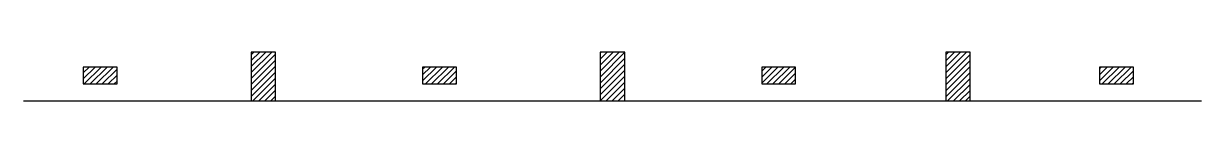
# Model space of a CAD drawing. Header units: metres. Extents: x 6.8 to 41.5, y 14.6 to 16.
import ezdxf

# ---------------------------------------------------------------- set-up
doc = ezdxf.new("R2010")
doc.units = ezdxf.units.M

msp = doc.modelspace()

# ---------------------------------------------------------------- hatches: boundary and pattern name
h = msp.add_hatch()
h.set_pattern_fill('SOLID')
h.paths.add_polyline_path([(14.21, 16.04), (13.49, 16.04), (13.49, 14.6), (14.21, 14.6)])
h.paths.add_polyline_path([(24.52, 16.04), (23.79, 16.04), (23.79, 14.6), (24.52, 14.6)])
h.paths.add_polyline_path([(34.71, 16.04), (33.99, 16.04), (33.99, 14.6), (34.71, 14.6)])
h = msp.add_hatch()
h.set_pattern_fill('SOLID')
h.paths.add_polyline_path([(8.53, 15.6), (8.53, 15.1), (9.53, 15.1), (9.53, 15.6)])
h = msp.add_hatch()
h.set_pattern_fill('SOLID')
h.paths.add_polyline_path([(18.55, 15.6), (18.55, 15.1), (19.55, 15.1), (19.55, 15.6)])
h = msp.add_hatch()
h.set_pattern_fill('SOLID')
h.paths.add_polyline_path([(28.56, 15.6), (28.56, 15.1), (29.56, 15.1), (29.56, 15.6)])
h = msp.add_hatch()
h.set_pattern_fill('SOLID')
h.paths.add_polyline_path([(38.53, 15.6), (38.53, 15.1), (39.53, 15.1), (39.53, 15.6)])

# ---------------------------------------------------------------- linework, layer by layer
for points in [[(13.49, 14.6), (14.21, 14.6), (14.21, 16.04), (13.49, 16.04)], [(23.79, 14.6), (24.52, 14.6), (24.52, 16.04), (23.79, 16.04)], [(33.99, 14.6), (34.71, 14.6), (34.71, 16.04), (33.99, 16.04)], [(8.53, 15.1), (9.53, 15.1), (9.53, 15.6), (8.53, 15.6)], [(18.55, 15.1), (19.55, 15.1), (19.55, 15.6), (18.55, 15.6)], [(28.56, 15.1), (29.56, 15.1), (29.56, 15.6), (28.56, 15.6)], [(38.53, 15.1), (39.53, 15.1), (39.53, 15.6), (38.53, 15.6)]]:
    msp.add_lwpolyline(points, close=True)
msp.add_lwpolyline([(6.77, 14.6), (41.54, 14.6)])

doc.saveas('drawing.dxf')
